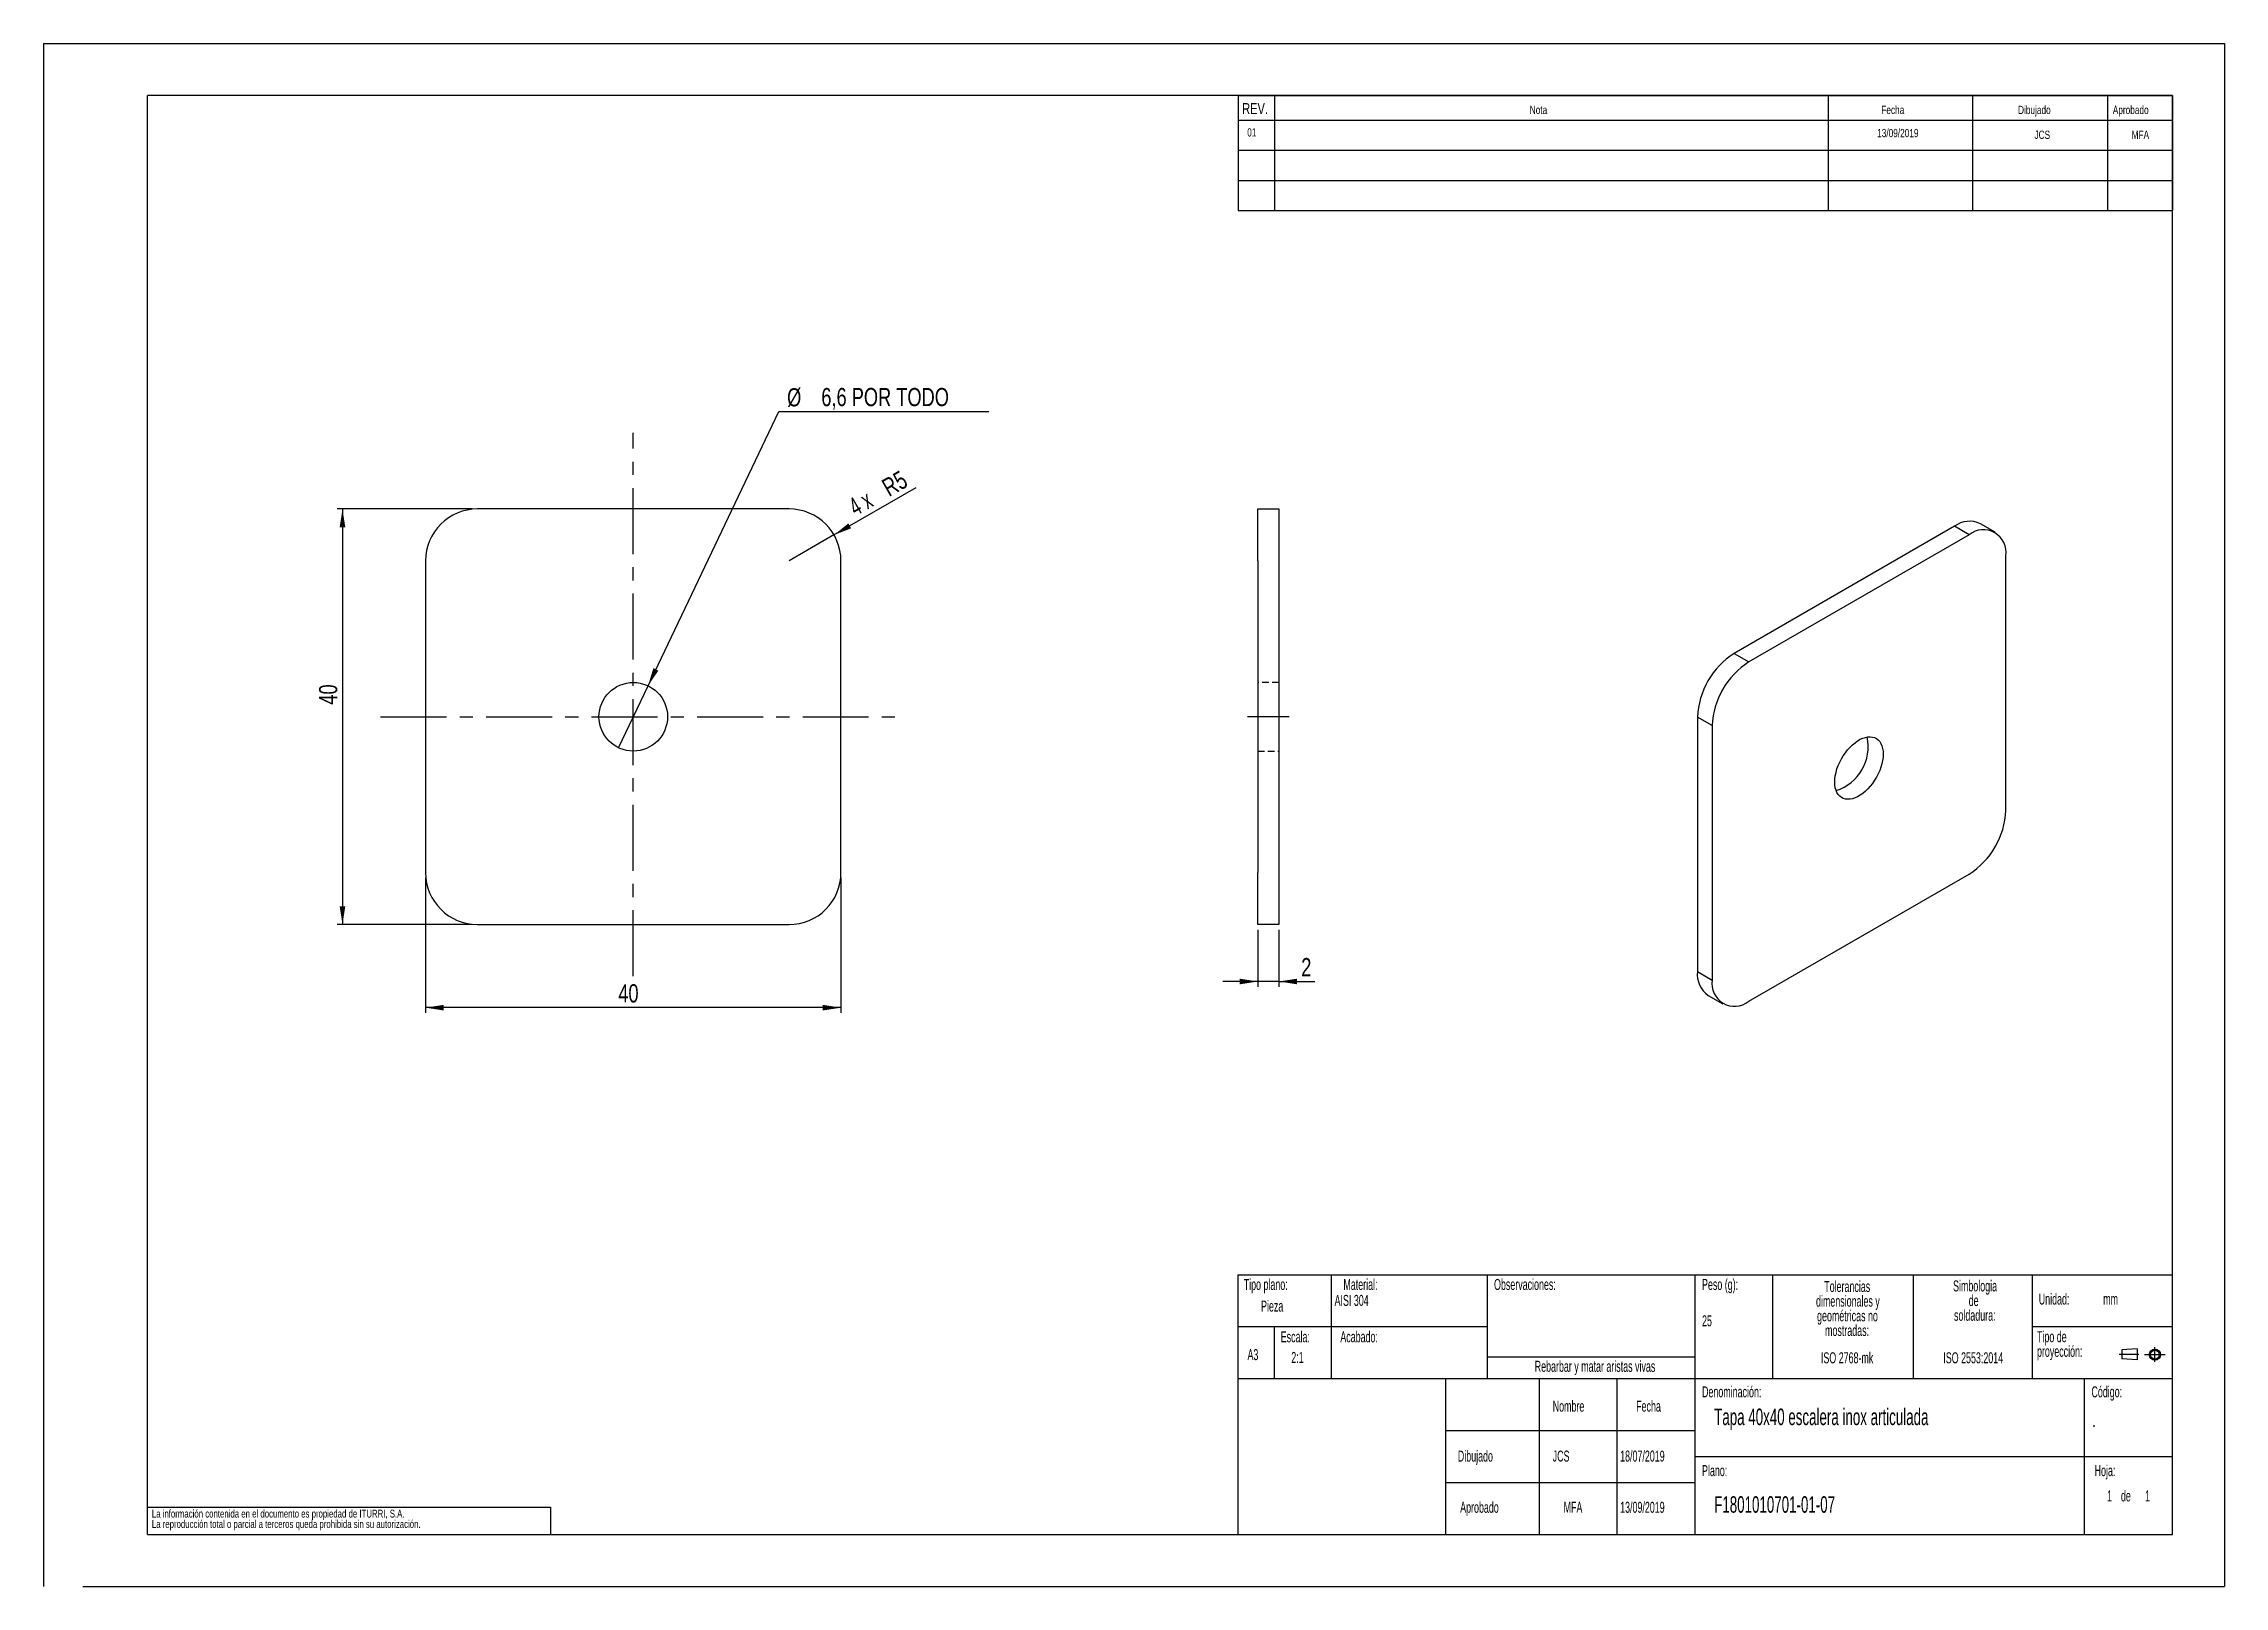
# Model space of a CAD drawing. Extents: x 0 to 2826, y 0 to 813.
# Drawn here: x 0 to 420, y 0 to 297 of the extents above.
import ezdxf

# ---------------------------------------------------------------- set-up
doc = ezdxf.new("R2010")
doc.units = 0
doc.linetypes.add('CENTERX2', pattern=[20.32, 12.7, -2.54, 2.54, -2.54])
doc.linetypes.add('HIDDEN', pattern=[1.905, 1.27, -0.635])
doc.layers.get('0').update_dxf_attribs({"linetype": 'CONTINUOUS'})
doc.layers.add('FORMATO', color=7, linetype='CONTINUOUS')
doc.layers.add('SLD-0', color=179, linetype='CONTINUOUS')
doc.styles.add('SLDTEXTSTYLE0', font='TXT', dxfattribs={"width": 0.605})
doc.styles.add('SLDTEXTSTYLE1', font='TXT', dxfattribs={"width": 0.75})
doc.styles.add('SLDTEXTSTYLE2', font='TXT', dxfattribs={"width": 0.666667})
doc.dimstyles.new('SLDDIMSTYLE0', dxfattribs={"dimtxt": 3.5, "dimasz": 3.5, "dimexe": 0, "dimexo": 0.0625, "dimgap": 0.875, "dimtad": 1, "dimdec": 1, "dimlfac": 0.5, "dimrnd": 1e-09, "dimzin": 12, "dimtxsty": 'SLDTEXTSTYLE1', "dimsah": 1, "dimcen": 0.09, "dimazin": 3, "dimtfac": 1, "dimtdec": 1, "dimtofl": 0, "dimtmove": 0, "dimatfit": 3, "dimtolj": 1, "dimtzin": 12})
doc.dimstyles.new('SLDDIMSTYLE1', dxfattribs={"dimtxt": 3.5, "dimasz": 3.5, "dimexe": 0, "dimexo": 0.0625, "dimgap": 0.875, "dimtad": 1, "dimdec": 1, "dimlfac": 0.5, "dimrnd": 1e-09, "dimzin": 12, "dimtxsty": 'SLDTEXTSTYLE1', "dimsah": 1, "dimcen": 0, "dimazin": 3, "dimtfac": 1, "dimtdec": 1, "dimtofl": 0, "dimtmove": 0, "dimatfit": 3, "dimtolj": 1, "dimtzin": 12})
doc.dimstyles.new('SLDDIMSTYLE2', dxfattribs={"dimtxt": 3.5, "dimasz": 3.5, "dimexe": 0, "dimexo": 0.0625, "dimgap": 0.875, "dimtad": 0, "dimtih": 1, "dimtoh": 1, "dimdec": 1, "dimlfac": 0.5, "dimrnd": 1e-09, "dimzin": 12, "dimtxsty": 'SLDTEXTSTYLE1', "dimblk1": 'NONE', "dimsah": 1, "dimcen": 0, "dimazin": 3, "dimtfac": 1, "dimtdec": 1, "dimtmove": 0, "dimatfit": 3, "dimtolj": 1, "dimtzin": 12})
doc.dimstyles.new('SLDDIMSTYLE3', dxfattribs={"dimtxt": 3.5, "dimasz": 3.5, "dimexe": 0, "dimexo": 0.0625, "dimgap": 0.875, "dimtad": 1, "dimdec": 1, "dimlfac": 0.5, "dimrnd": 1e-09, "dimzin": 12, "dimtxsty": 'SLDTEXTSTYLE1', "dimsah": 1, "dimcen": 0.09, "dimazin": 3, "dimtfac": 1, "dimtdec": 1, "dimtmove": 0, "dimatfit": 3, "dimtolj": 1, "dimtzin": 12})

# ---------------------------------------------------------------- blocks, each defined once
blk = doc.blocks.new('BLOQUE3')
at = {"color": 7, "linetype": 'CENTERX2'}
for p, q in [((397.92, 130.06), (394.8, 130.06)), ((398.88, 130.02), (402.16, 130.02)), ((400.52, 128.85), (400.52, 131.19))]:
    blk.add_line(p, q, dxfattribs=at)
at = {"color": 7, "linetype": 'CONTINUOUS'}
for p, q in [((397.68, 130.95), (395.23, 130.77)), ((395.23, 130.77), (395.23, 129.34)), ((397.68, 130.95), (397.68, 129.16)), ((397.68, 129.16), (395.23, 129.34))]:
    blk.add_line(p, q, dxfattribs=at)
for radius in [0.892, 0.713]:
    blk.add_circle((400.52, 130.02), radius, dxfattribs=at)
blk = doc.blocks.new('SW_NOTE_0')
at = {"layer": 'SLD-0', "color": 0, "attachment_point": 2, "style": 'SLDTEXTSTYLE0'}
for s, insert, char_height in [('dimensionales y', (7.54, -0.09), 2.1167), ('Tolerancias', (7.41, 2.73), 2.1167), ('geométricas no', (7.46, -2.92), 2.1167), ('mostradas:', (7.38, -5.74), 2.117)]:
    blk.add_mtext(s, dxfattribs=dict(at, insert=insert, char_height=char_height))
blk = doc.blocks.new('SW_NOTE_0_1')
at = {"layer": 'SLD-0', "color": 0, "attachment_point": 1, "style": 'SLDTEXTSTYLE0'}
for s, insert, char_height in [('Tipo de', (0, 2.73), 2.117), ('proyección:', (0, -0.09), 2.1167)]:
    blk.add_mtext(s, dxfattribs=dict(at, insert=insert, char_height=char_height))
blk = doc.blocks.new('SW_NOTE_0_2')
at = {"layer": 'SLD-0', "color": 0, "char_height": 2.117, "attachment_point": 2, "style": 'SLDTEXTSTYLE0'}
for s, insert in [('Simbologia', (7.11, 2.73)), ('de', (6.84, -0.09)), ('soldadura:', (7.06, -2.92))]:
    blk.add_mtext(s, dxfattribs=dict(at, insert=insert))
blk = doc.blocks.new('SW_NOTE_0_3')
at = {"layer": 'SLD-0', "color": 0, "char_height": 1.5, "attachment_point": 1, "style": 'SLDTEXTSTYLE1'}
for s, insert in [('La información contenida en el documento es propiedad de ITURRI, S.A.', (0, 1.93)), ('La reproducción total o parcial a terceros queda prohibida sin su autorización.', (0, -0.07))]:
    blk.add_mtext(s, dxfattribs=dict(at, insert=insert))
blk = doc.blocks.new('SW_NOTE_0_4')
at = {"layer": 'SLD-0', "color": 0, "attachment_point": 2, "style": 'SLDTEXTSTYLE0'}
for s, insert, char_height in [('dimensionales y', (7.54, -0.09), 2.1167), ('Tolerancias', (7.41, 2.73), 2.1167), ('geométricas no', (7.46, -2.92), 2.1167), ('mostradas:', (7.38, -5.74), 2.117)]:
    blk.add_mtext(s, dxfattribs=dict(at, insert=insert, char_height=char_height))
blk = doc.blocks.new('SW_NOTE_0_5')
at = {"layer": 'SLD-0', "color": 0, "attachment_point": 1, "style": 'SLDTEXTSTYLE0'}
for s, insert, char_height in [('Tipo de', (0, 2.73), 2.117), ('proyección:', (0, -0.09), 2.1167)]:
    blk.add_mtext(s, dxfattribs=dict(at, insert=insert, char_height=char_height))
blk = doc.blocks.new('SW_NOTE_0_6')
at = {"layer": 'SLD-0', "color": 0, "char_height": 2.117, "attachment_point": 2, "style": 'SLDTEXTSTYLE0'}
for s, insert in [('Simbologia', (7.11, 2.73)), ('de', (6.84, -0.09)), ('soldadura:', (7.06, -2.92))]:
    blk.add_mtext(s, dxfattribs=dict(at, insert=insert))
blk = doc.blocks.new('SW_NOTE_0_7')
at = {"layer": 'SLD-0', "color": 0, "char_height": 1.5, "attachment_point": 1, "style": 'SLDTEXTSTYLE1'}
for s, insert in [('La información contenida en el documento es propiedad de ITURRI, S.A.', (0, 1.93)), ('La reproducción total o parcial a terceros queda prohibida sin su autorización.', (0, -0.07))]:
    blk.add_mtext(s, dxfattribs=dict(at, insert=insert))
blk = doc.blocks.new('_D')
at = {"layer": 'FORMATO', "color": 7}
for p, q in [((73.56, 136.41), (73.56, 110.41)), ((153.56, 136.41), (153.56, 110.41)), ((153.56, 111.41), (73.56, 111.41))]:
    blk.add_line(p, q, dxfattribs=at)
for points in [[(73.56, 111.41), (77.06, 110.87), (77.06, 111.95)], [(153.56, 111.41), (150.06, 111.95), (150.06, 110.87)]]:
    blk.add_solid(points, dxfattribs=at)
at = {"layer": 'FORMATO', "color": 7, "insert": (110.68, 115.92), "char_height": 3.5, "attachment_point": 1, "style": 'SLDTEXTSTYLE1'}
blk.add_mtext('40', dxfattribs=at)
blk = doc.blocks.new('_D_1')
at = {"layer": 'FORMATO', "color": 7}
for p, q in [((82.56, 207.41), (56.56, 207.41)), ((57.56, 207.41), (57.56, 127.41)), ((82.56, 127.41), (56.56, 127.41))]:
    blk.add_line(p, q, dxfattribs=at)
for points in [[(57.56, 207.41), (57.02, 203.91), (58.1, 203.91)], [(57.56, 127.41), (58.1, 130.91), (57.02, 130.91)]]:
    blk.add_solid(points, dxfattribs=at)
at = {"layer": 'FORMATO', "color": 7, "insert": (53.05, 169.74), "char_height": 3.5, "attachment_point": 1, "rotation": 90, "style": 'SLDTEXTSTYLE1'}
blk.add_mtext('40', dxfattribs=at)
blk = doc.blocks.new('_D_2')
at = {"layer": 'FORMATO', "color": 7}
for q in [(168.02, 211.53), (143.56, 197.41)]:
    blk.add_line((152.22, 202.41), q, dxfattribs=at)
blk.add_solid([(152.22, 202.41), (155.52, 203.69), (154.98, 204.63)], dxfattribs=at)
at = {"layer": 'FORMATO', "color": 7, "char_height": 3.5, "attachment_point": 1, "rotation": 30}
for s, insert, style in [('R5', (161.08, 212.71), 'SLDTEXTSTYLE1'), ('4 x', (154.66, 209), 'SLDTEXTSTYLE2')]:
    blk.add_mtext(s, dxfattribs=dict(at, insert=insert, style=style))
blk = doc.blocks.new('_D_3')
at = {"layer": 'FORMATO', "color": 7}
for p, q in [((116.4, 173.37), (141.61, 226.15)), ((141.61, 226.15), (182.03, 226.15)), ((110.72, 161.45), (116.4, 173.37))]:
    blk.add_line(p, q, dxfattribs=at)
blk.add_solid([(116.4, 173.37), (118.4, 176.29), (117.43, 176.76)], dxfattribs=at)
at = {"layer": 'FORMATO', "color": 7, "char_height": 3.5, "attachment_point": 1, "style": 'SLDTEXTSTYLE1'}
for s, insert in [('%%c', (143.19, 230.66)), ('6,6 POR TODO', (149.78, 230.71))]:
    blk.add_mtext(s, dxfattribs=dict(at, insert=insert))
blk = doc.blocks.new('_NONE')
blk = doc.blocks.new('_D_4')
at = {"layer": 'FORMATO', "color": 7}
for p, q in [((233.88, 126.41), (233.88, 115.45)), ((237.88, 126.41), (237.88, 115.45)), ((233.88, 116.45), (227.14, 116.45)), ((237.88, 116.45), (233.88, 116.45)), ((237.88, 116.45), (244.8, 116.45))]:
    blk.add_line(p, q, dxfattribs=at)
for points in [[(233.88, 116.45), (230.38, 116.98), (230.38, 115.91)], [(237.88, 116.45), (241.38, 115.91), (241.38, 116.98)]]:
    blk.add_solid(points, dxfattribs=at)
at = {"layer": 'FORMATO', "color": 7, "insert": (242.21, 120.96), "char_height": 3.5, "attachment_point": 1, "style": 'SLDTEXTSTYLE1'}
blk.add_mtext('2', dxfattribs=at)

msp = doc.modelspace()

# ---------------------------------------------------------------- linework, layer by layer
at = {"color": 7, "linetype": 'CONTINUOUS'}
for p, q in [((0, 297), (420, 297)), ((0, 297), (0, 0)), ((420, 297), (420, 0)), ((410, 287), (20, 287)), ((20, 10), (20, 287)), ((410, 10), (410, 287)), ((143.56, 207.41), (83.56, 207.41)), ((233.88, 207.41), (237.88, 207.41)), ((233.88, 197.41), (233.88, 207.41)), ((237.88, 207.41), (237.88, 197.41)), ((368.01, 204.08), (325.58, 179.59)), ((370.84, 202.45), (328.41, 177.96)), ((370.84, 202.45), (368.01, 204.08)), ((375.84, 202.94), (373.01, 204.58)), ((73.56, 197.41), (73.56, 137.41)), ((153.56, 137.41), (153.56, 197.41)), ((233.88, 197.41), (233.88, 137.41)), ((237.88, 197.41), (237.88, 137.41)), ((377.91, 149.37), (377.91, 198.37)), ((325.58, 179.59), (328.41, 177.96)), ((321.34, 165.71), (318.51, 167.34)), ((318.51, 167.34), (318.51, 118.35)), ((321.34, 165.71), (321.34, 116.72)), ((233.88, 127.41), (233.88, 137.41)), ((237.88, 137.41), (237.88, 127.41)), ((328.41, 112.63), (370.84, 137.13)), ((83.56, 127.41), (143.56, 127.41)), ((237.88, 127.41), (233.88, 127.41)), ((318.51, 118.35), (321.34, 116.72)), ((320.58, 113.77), (323.41, 112.14)), ((230, 60), (410, 60)), ((230, 60), (230, 10)), ((20, 10), (410, 10)), ((7.53, 0), (420, 0))]:
    msp.add_line(p, q, dxfattribs=at)
at = {"color": 7, "linetype": 'HIDDEN'}
for p, q in [((237.88, 174.01), (233.88, 174.01)), ((233.88, 160.81), (237.88, 160.81))]:
    msp.add_line(p, q, dxfattribs=at)
at = {"color": 7, "linetype": 'CONTINUOUS', "flags": 128}
msp.add_lwpolyline([(344.96, 154.85), (344.98, 155.45), (345.06, 156.07), (345.2, 156.71), (345.39, 157.36), (345.62, 158.01), (345.91, 158.66), (346.23, 159.29), (346.6, 159.9), (347, 160.49), (347.44, 161.04), (347.9, 161.55), (348.37, 162.01), (348.87, 162.42), (349.37, 162.78), (349.88, 163.07), (350.38, 163.3), (350.87, 163.45), (351.35, 163.54), (351.81, 163.56), (352.24, 163.51), (352.64, 163.39), (353.01, 163.2), (353.34, 162.95), (353.62, 162.63), (353.86, 162.25), (354.05, 161.81), (354.18, 161.33), (354.26, 160.8), (354.29, 160.24), (354.26, 159.64), (354.18, 159.01), (354.05, 158.37), (353.86, 157.72), (353.62, 157.07), (353.34, 156.42), (353.01, 155.79), (352.64, 155.18), (352.24, 154.59), (351.81, 154.04), (351.35, 153.53), (350.87, 153.07), (350.38, 152.66), (349.88, 152.31), (349.37, 152.01), (348.87, 151.79), (348.37, 151.63), (347.9, 151.54), (347.44, 151.52), (347, 151.57), (346.6, 151.69), (346.23, 151.88), (345.91, 152.13), (345.62, 152.45), (345.39, 152.83), (345.2, 153.27), (345.06, 153.75), (344.98, 154.28), (344.96, 154.85)], dxfattribs=at)
at = {"color": 7, "linetype": 'CONTINUOUS'}
msp.add_circle((113.56, 167.41), 6.6, dxfattribs=at)
for centre, radius, start, end in [((83.56, 197.41), 10, 90, 180), ((143.56, 197.41), 10, 0, 90), ((370.93, 200.08), 4.96, 65.1947, 126.1159), ((373.59, 199.05), 4.37, 351.0476, 128.9417), ((333.83, 166.66), 15.34, 122.5418, 177.4582), ((336.66, 165.03), 15.34, 122.5418, 177.4582), ((342.53, 161.64), 8.86, 287.7156, 12.2897), ((362.59, 150.05), 15.34, 302.5419, 357.4581), ((83.56, 137.41), 10, 180, 270), ((143.56, 137.41), 10, 270, 0), ((323.51, 117.85), 5.03, 174.3465, 234.3413), ((325.66, 116.04), 4.37, 171.0476, 308.9417)]:
    msp.add_arc(centre, radius, start, end, dxfattribs=at)
at = {"layer": 'FORMATO'}
for p, q in [((230.09, 287), (410, 287)), ((230.09, 287), (230.09, 264.87)), ((237.03, 287), (237.03, 264.87)), ((343.66, 287), (343.66, 264.87)), ((371.46, 287), (371.46, 264.87)), ((397.51, 287), (397.51, 264.87)), ((410, 287), (410, 264.87)), ((230.09, 282.27), (410, 282.27)), ((230.09, 276.47), (410, 276.47)), ((230.09, 270.67), (410, 270.67)), ((230.09, 264.87), (410, 264.87))]:
    msp.add_line(p, q, dxfattribs=at)
at = {"layer": 'FORMATO', "color": 7, "linetype": 'CENTERX2'}
for p, q in [((113.56, 117.46), (113.56, 222.1)), ((64.91, 167.41), (165.87, 167.41)), ((239.88, 167.41), (231.88, 167.41))]:
    msp.add_line(p, q, dxfattribs=at)
at = {"layer": 'SLD-0'}
for p, q in [((248, 60), (248, 40)), ((278, 60), (278, 40)), ((318, 60), (318, 40)), ((333, 60), (333, 40)), ((360.08, 60), (360.08, 40)), ((383, 60), (383, 40)), ((230, 50), (248, 50)), ((237, 50), (237, 40)), ((248, 50), (278, 50)), ((383, 50), (410, 50)), ((278, 44.16), (318, 44.16)), ((230, 40), (410, 40)), ((270, 40), (270, 10)), ((288, 40), (288, 10)), ((303, 40), (303, 10)), ((318, 40), (318, 10)), ((393, 40), (393, 10)), ((270, 30), (318, 30)), ((318, 25), (393, 25)), ((393, 25), (410, 25)), ((270, 20), (318, 20)), ((20, 15.25), (97.63, 15.25)), ((97.63, 15.25), (97.63, 10))]:
    msp.add_line(p, q, dxfattribs=at)

# ---------------------------------------------------------------- block references
at = {"color": 7, "linetype": 'CONTINUOUS', "xscale": 1.2, "yscale": 1.2, "zscale": 1.2}
msp.add_blockref('BLOQUE3', (-74.01, -111.41), dxfattribs=at)
msp.add_blockref('BLOQUE3', (-74.01, -111.41), dxfattribs=at)
at = {"layer": 'SLD-0'}
for name, p in [('SW_NOTE_0', (339.95, 56.06)), ('SW_NOTE_0_4', (339.95, 56.06)), ('SW_NOTE_0_2', (364.87, 56.17)), ('SW_NOTE_0_6', (364.87, 56.17)), ('SW_NOTE_0_1', (383.91, 46.39)), ('SW_NOTE_0_5', (383.91, 46.39)), ('SW_NOTE_0_3', (20.84, 12.82)), ('SW_NOTE_0_7', (20.84, 12.82))]:
    msp.add_blockref(name, p, dxfattribs=at)

# ---------------------------------------------------------------- texts
at = {"layer": 'FORMATO', "style": 'SLDTEXTSTYLE1'}
for s, insert, char_height, attachment_point in [('REV.', (230.84, 285.55), 2.117, 1), ('Nota', (286.22, 285.03), 1.587, 1), ('Fecha', (353.93, 285.03), 1.587, 1), ('Dibujado', (380.26, 285.03), 1.587, 1), ('Aprobado', (398.51, 285.03), 1.587, 1), ('01', (232.69, 280.71), 1.587, 2), ('13/09/2019', (357.11, 280.58), 1.587, 2), ('JCS', (384.93, 280.25), 1.587, 2), ('MFA', (403.82, 280.25), 1.587, 2)]:
    msp.add_mtext(s, dxfattribs=dict(at, insert=insert, char_height=char_height, attachment_point=attachment_point))
at = {"layer": 'SLD-0', "style": 'SLDTEXTSTYLE0'}
for s, insert, char_height, attachment_point in [('Tipo plano:', (231.13, 59.18), 2.1167, 1), ('Tipo plano:', (231.13, 59.18), 2.1167, 1), ('Material:', (250.33, 59.18), 2.117, 1), ('Material:', (250.33, 59.18), 2.117, 1), ('Observaciones:', (279.34, 59.18), 2.1167, 1), ('Observaciones:', (279.34, 59.18), 2.1167, 1), ('Peso (g):', (319.4, 59.18), 2.117, 1), ('Peso (g):', (319.4, 59.18), 2.117, 1), ('Pieza', (234.47, 55.02), 2.117, 1), ('Pieza', (234.47, 55.02), 2.117, 1), ('AISI 304', (248.63, 56.11), 2.117, 1), ('AISI 304', (248.63, 56.11), 2.117, 1), ('Unidad:', (384.25, 56.37), 2.117, 1), ('Unidad:', (384.25, 56.37), 2.117, 1), ('mm', (396.66, 56.37), 2.117, 1), ('mm', (396.66, 56.37), 2.117, 1), ('25', (319.4, 52.18), 2.117, 1), ('25', (319.4, 52.18), 2.117, 1), ('Escala:', (238.26, 49.1), 2.117, 1), ('Escala:', (238.26, 49.1), 2.117, 1), ('Acabado:', (249.74, 49.1), 2.117, 1), ('Acabado:', (249.74, 49.1), 2.117, 1), ('A3', (231.86, 45.67), 2.117, 1), ('A3', (231.86, 45.67), 2.117, 1), ('2:1', (240.29, 45.13), 2.117, 1), ('2:1', (240.29, 45.13), 2.117, 1), ('Rebarbar y matar aristas vivas', (298.79, 43.42), 2.1167, 2), ('Rebarbar y matar aristas vivas', (298.79, 43.42), 2.1167, 2), ('ISO 2768-mk', (347.34, 45.06), 2.1167, 2), ('ISO 2768-mk', (347.34, 45.06), 2.1167, 2), ('ISO 2553:2014', (371.63, 45.06), 2.1167, 2), ('ISO 2553:2014', (371.63, 45.06), 2.1167, 2), ('Denominación:', (319.4, 38.51), 2.1167, 1), ('Denominación:', (319.4, 38.51), 2.1167, 1), ('Código:', (394.4, 38.51), 2.117, 1), ('Código:', (394.4, 38.51), 2.117, 1), ('Nombre', (290.64, 35.75), 2.117, 1), ('Nombre', (290.64, 35.75), 2.117, 1), ('Fecha', (306.71, 35.75), 2.117, 1), ('Fecha', (306.71, 35.75), 2.117, 1), ('Tapa 40x40 escalera inox articulada', (321.74, 34.22), 3.175, 1), ('Tapa 40x40 escalera inox articulada', (321.74, 34.22), 3.175, 1), ('-', (394.59, 32.19), 2.12, 1), ('-', (394.59, 32.19), 2.12, 1), ('Dibujado', (272.37, 26.14), 2.117, 1), ('Dibujado', (272.37, 26.14), 2.117, 1), ('JCS', (290.64, 26.14), 2.117, 1), ('18/07/2019', (303.63, 26.14), 2.117, 1), ('Plano:', (319.4, 23.34), 2.117, 1), ('Plano:', (319.4, 23.34), 2.117, 1), ('Hoja:', (395.01, 23.34), 2.117, 1), ('Hoja:', (395.01, 23.34), 2.117, 1), ('F1801010701-01-07', (321.74, 17.35), 3.175, 1), ('F1801010701-01-07', (321.74, 17.35), 3.175, 1), ('1', (397.41, 18.47), 2.12, 1), ('1', (397.41, 18.47), 2.12, 1), ('1', (397.41, 18.47), 2.12, 1), ('1', (397.41, 18.47), 2.12, 1), ('de', (400.08, 18.47), 2.117, 1), ('de', (400.08, 18.47), 2.117, 1), ('de', (400.08, 18.47), 2.117, 1), ('de', (400.08, 18.47), 2.117, 1), ('1', (404.73, 18.47), 2.12, 1), ('1', (404.73, 18.47), 2.12, 1), ('1', (404.73, 18.47), 2.12, 1), ('1', (404.73, 18.47), 2.12, 1), ('Aprobado', (272.82, 16.28), 2.117, 1), ('Aprobado', (272.82, 16.28), 2.117, 1), ('MFA', (292.74, 16.28), 2.117, 1), ('13/09/2019', (303.63, 16.28), 2.117, 1)]:
    msp.add_mtext(s, dxfattribs=dict(at, insert=insert, char_height=char_height, attachment_point=attachment_point))

# ---------------------------------------------------------------- dimensions: what is measured, and where the dimension line sits
at = {"layer": 'FORMATO', "color": 7}
dim = msp.add_diameter_dim_2p(p1=(110.72, 161.45), p2=(116.4, 173.37), text='<> POR TODO\\P', dimstyle='SLDDIMSTYLE2', dxfattribs=at)
dim.commit()
dim.dimension.update_dxf_attribs({"geometry": '_D_3', "text_midpoint": (162.61, 228.95), "dimtype": 163})
dim = msp.add_radius_dim(center=(143.56, 197.41), mpoint=(152.22, 202.41), text='4 x <>', dimstyle='SLDDIMSTYLE1', dxfattribs=at)
dim.commit()
dim.dimension.update_dxf_attribs({"geometry": '_D_2', "text_midpoint": (162.61, 208.41), "dimtype": 164})
dim = msp.add_linear_dim(base=(57.56, 127.41), p1=(83.56, 207.41), p2=(83.56, 127.41), angle=90, dimstyle='SLDDIMSTYLE0', dxfattribs=at)
dim.commit()
dim.dimension.update_dxf_attribs({"geometry": '_D_1', "text_midpoint": (57.56, 172.33), "dimtype": 160})
for base, p1, p2, dimstyle, picture, middle in [((73.56, 111.41), (153.56, 137.41), (73.56, 137.41), 'SLDDIMSTYLE0', '_D', (113.27, 111.41)), ((233.88, 116.45), (237.88, 127.41), (233.88, 127.41), 'SLDDIMSTYLE3', '_D_4', (243.5, 116.45))]:
    dim = msp.add_linear_dim(base=base, p1=p1, p2=p2, dimstyle=dimstyle, dxfattribs=at)
    dim.commit()
    dim.dimension.update_dxf_attribs({"geometry": picture, "text_midpoint": middle, "dimtype": 160})

doc.saveas('drawing.dxf')
